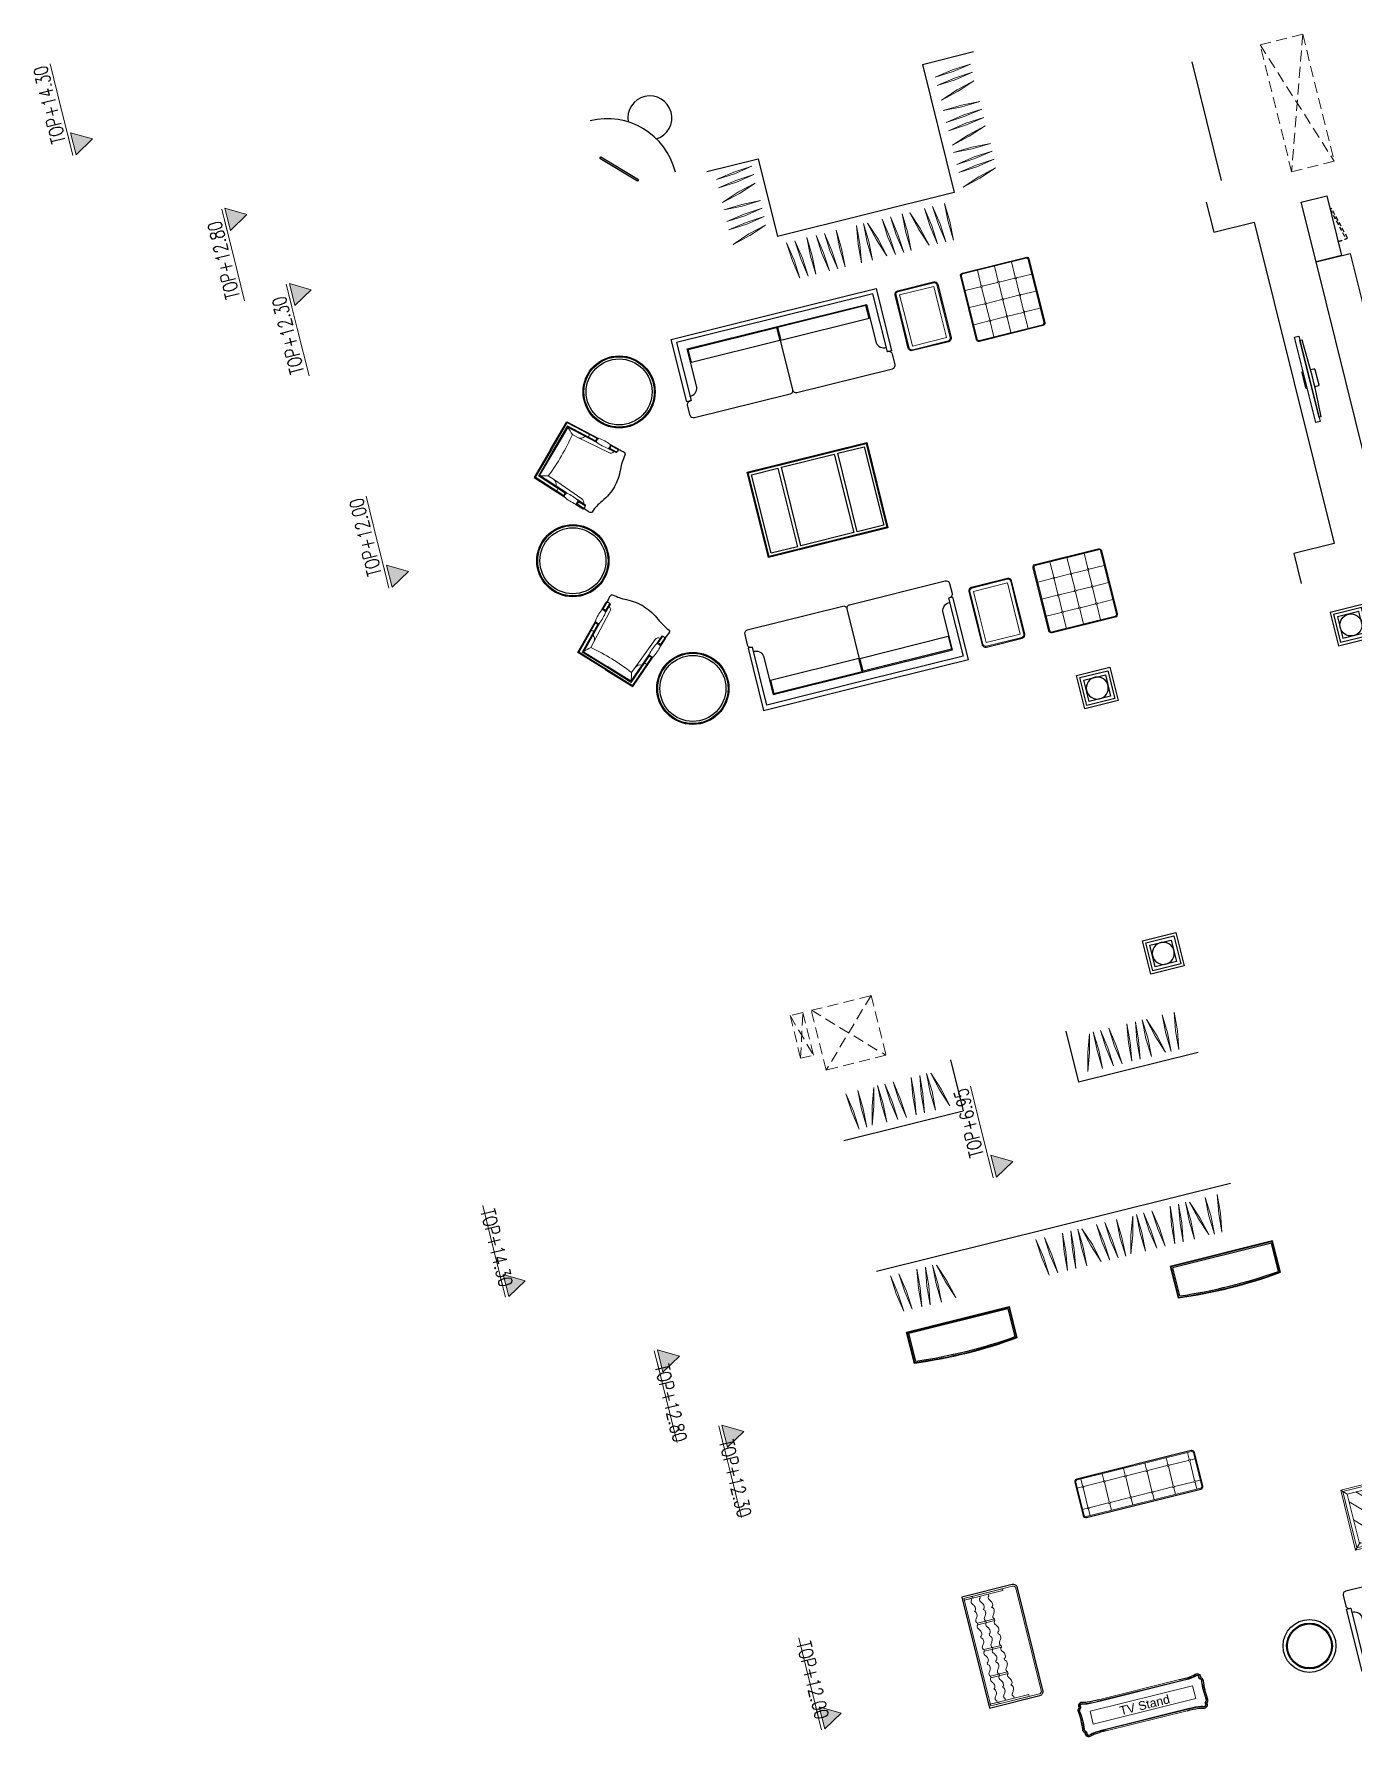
# Model space of a CAD drawing. Header units: inches. Extents: x -12478 to 399182, y -16583 to 525552.
# Drawn here: x 300632 to 315627, y 489174 to 508542 of the extents above; entities that cross this region are included whole.
import ezdxf
from ezdxf.enums import TextEntityAlignment as Align

# ---------------------------------------------------------------- set-up
doc = ezdxf.new("R2010")
doc.units = ezdxf.units.IN
doc.header["$LTSCALE"] = 1000
doc.header["$MEASUREMENT"] = 0
doc.linetypes.add('HIDDEN', pattern=[0.375, 0.25, -0.125])
doc.linetypes.add('HIDDEN2', pattern=[0.1875, 0.125, -0.0625])
doc.layers.add('A-FLOR-LEVL', color=4, linetype='Continuous', lineweight=18)
doc.layers.add('A-SHAFT', color=252, linetype='HIDDEN2', lineweight=18)
doc.layers.add('A-FURN', color=253, linetype='Continuous')
doc.styles.add('9999-DIM-SPC', font='simplex.shx', dxfattribs={"width": 0.75})
doc.styles.get("Standard").update_dxf_attribs({"font": 'arial.ttf'})
doc.dimstyles.new('0001-D-SPC', dxfattribs={"dimscale": 20, "dimtxt": 2, "dimasz": 2, "dimexe": 1, "dimexo": 2, "dimgap": 1, "dimtad": 1, "dimdec": 0, "dimrnd": 0.05, "dimzin": 1, "dimdsep": 46, "dimtxsty": '9999-DIM-SPC', "dimblk": 'OBLIQUE', "dimcen": 2, "dimdle": 1, "dimclrd": 256, "dimclre": 252, "dimclrt": 32, "dimazin": 2, "dimtfac": 1, "dimtdec": 0, "dimtmove": 0, "dimatfit": 3, "dimfxl": 3, "dimtolj": 1, "dimtzin": 0, "dimlwd": 0, "dimlwe": 0, "dimarcsym": 0})

# ---------------------------------------------------------------- blocks, each defined once
blk = doc.blocks.new('_Oblique')
at = {"color": 0, "linetype": 'ByBlock', "lineweight": -2}
blk.add_line((-0.5, -0.5), (0.5, 0.5), dxfattribs=at)
blk = doc.blocks.new('BED BENCH 1')
at = {"lineweight": 0}
for p, q in [((169136, -59135), (169136, -59055)), ((169136, -59135), (169136, -59055)), ((169386, -59135), (169386, -59055)), ((169636, -59135), (169636, -59055)), ((169636, -59135), (169636, -59055)), ((169886, -59135), (169886, -59055)), ((170136, -59135), (170136, -59055)), ((170386, -59135), (170386, -59055)), ((169126, -59145), (169071, -59145)), ((169136, -59385), (169136, -59155)), ((169136, -59385), (169136, -59155)), ((169376, -59145), (169146, -59145)), ((169386, -59385), (169386, -59155)), ((169626, -59145), (169396, -59145)), ((169636, -59385), (169636, -59155)), ((169646, -59145), (169876, -59145)), ((169886, -59385), (169886, -59155)), ((169896, -59145), (170126, -59145)), ((170136, -59385), (170136, -59155)), ((170146, -59145), (170376, -59145)), ((170386, -59385), (170386, -59155)), ((170396, -59145), (170451, -59145)), ((169126, -59395), (169071, -59395)), ((169136, -59405), (169136, -59485)), ((169136, -59405), (169136, -59485)), ((169376, -59395), (169146, -59395)), ((169386, -59485), (169386, -59405)), ((169386, -59405), (169386, -59485)), ((169626, -59395), (169396, -59395)), ((169636, -59485), (169636, -59405)), ((169636, -59405), (169636, -59485)), ((169646, -59395), (169876, -59395)), ((169886, -59405), (169886, -59485)), ((169896, -59395), (170126, -59395)), ((170136, -59405), (170136, -59485)), ((170146, -59395), (170376, -59395)), ((170386, -59405), (170386, -59485)), ((170396, -59395), (170451, -59395))]:
    blk.add_line(p, q, dxfattribs=at)
blk.add_lwpolyline([(169061, -59075, -0.414214), (169091, -59045), (170431, -59045, -0.414214), (170461, -59075), (170461, -59465, -0.414214), (170431, -59495), (169091, -59495, -0.414214), (169061, -59465), (169061, -59075)], format="xyb")
blk.add_lwpolyline([(169071, -59075, -0.414214), (169091, -59055), (170431, -59055, -0.414214), (170451, -59075), (170451, -59465, -0.414214), (170431, -59485), (169091, -59485, -0.414214), (169071, -59465)], format="xyb", close=True, dxfattribs=at)
for centre in [(169136, -59145), (169136, -59145), (169386, -59145), (169636, -59145), (169886, -59145), (170136, -59145), (170386, -59145), (169136, -59395), (169136, -59395), (169386, -59395), (169636, -59395), (169886, -59395), (170136, -59395), (170386, -59395)]:
    blk.add_circle(centre, 10, dxfattribs=at)
blk = doc.blocks.new('desk LXV 130')
at = {"lineweight": 0}
for p, q in [((130110, -92604), (130110, -92404)), ((130130, -92604), (130130, -92404)), ((130420, -92604), (130420, -92404)), ((130440, -92604), (130440, -92404)), ((130730, -92604), (130730, -92404)), ((130750, -92604), (130750, -92404))]:
    blk.add_line(p, q, dxfattribs=at)
blk.add_lwpolyline([(129780, -92304), (131080, -92304), (131080, -92894, -0.414214), (131030, -92944), (129830, -92944, -0.414214), (129780, -92894), (129780, -92304)], format="xyb")
blk.add_lwpolyline([(129800, -92324), (131060, -92324), (131060, -92894, -0.414214), (131030, -92924), (129830, -92924, -0.414214), (129800, -92894)], format="xyb", close=True, dxfattribs=at)
for points in [[(129800, -92324), (129800, -92774), (129820, -92774), (129820, -92324), (129800, -92324)], [(131060, -92324), (131060, -92774), (131040, -92774), (131040, -92324), (131060, -92324)], [(130130, -92404), (130110, -92404)], [(130130, -92504), (130110, -92504)], [(130420, -92404), (130440, -92404)], [(130420, -92504), (130440, -92504)], [(130730, -92404), (130750, -92404)], [(130730, -92404), (130750, -92404)], [(130730, -92504), (130750, -92504)], [(130730, -92504), (130750, -92504)], [(130130, -92604), (130110, -92604)], [(130420, -92604), (130440, -92604)], [(130730, -92604), (130750, -92604)], [(130730, -92604), (130750, -92604)]]:
    blk.add_lwpolyline(points, dxfattribs=at)
for points in [[(129820, -92424), (129800, -92424), (129800, -92324), (129820, -92324)], [(131040, -92424), (131060, -92424), (131060, -92324), (131040, -92324)]]:
    blk.add_lwpolyline(points, close=True, dxfattribs=at)
for points in [[(129820, -92404), (129840, -92404, -0.425229), (129883, -92398, 0.055723), (129917, -92420, 0.198049), (129961, -92420, 0.233179), (129975, -92404)], [(129820, -92504), (129840, -92504, -0.425229), (129883, -92498, 0.055723), (129917, -92520, 0.198049), (129961, -92520, 0.233179), (129975, -92504)], [(130110, -92404, 0.425229), (130067, -92398, -0.055723), (130033, -92420, -0.198049), (129988, -92420, -0.233179), (129975, -92404)], [(130110, -92504, 0.425229), (130067, -92498, -0.055723), (130033, -92520, -0.198049), (129988, -92520, -0.233179), (129975, -92504)], [(130110, -92404), (130130, -92404, -0.425229), (130173, -92398, 0.055723), (130207, -92420, 0.198049), (130251, -92420, 0.233179), (130265, -92404), (130275, -92404)], [(130110, -92504), (130130, -92504, -0.425229), (130173, -92498, 0.055723), (130207, -92520, 0.198049), (130251, -92520, 0.233179), (130265, -92504), (130275, -92504)], [(130420, -92404, 0.425229), (130377, -92398, -0.055723), (130343, -92420, -0.198049), (130298, -92420, -0.233179), (130285, -92404), (130275, -92404)], [(130420, -92504, 0.425229), (130377, -92498, -0.055723), (130343, -92520, -0.198049), (130298, -92520, -0.233179), (130285, -92504), (130275, -92504)], [(130440, -92404, -0.425229), (130483, -92398, 0.055723), (130517, -92420, 0.198049), (130561, -92420, 0.233179), (130575, -92404), (130585, -92404)], [(130440, -92504, -0.425229), (130483, -92498, 0.055723), (130517, -92520, 0.198049), (130561, -92520, 0.233179), (130575, -92504), (130585, -92504)], [(130750, -92404), (130730, -92404, 0.425229), (130687, -92398, -0.055723), (130653, -92420, -0.198049), (130608, -92420, -0.233179), (130595, -92404), (130585, -92404)], [(130750, -92504), (130730, -92504, 0.425229), (130687, -92498, -0.055723), (130653, -92520, -0.198049), (130608, -92520, -0.233179), (130595, -92504), (130585, -92504)], [(130750, -92404, -0.425229), (130793, -92398, 0.055723), (130827, -92420, 0.198049), (130871, -92420, 0.233179), (130885, -92404)], [(130750, -92504, -0.425229), (130793, -92498, 0.055723), (130827, -92520, 0.198049), (130871, -92520, 0.233179), (130885, -92504)], [(131040, -92404), (131020, -92404, 0.425229), (130977, -92398, -0.055723), (130943, -92420, -0.198049), (130898, -92420, -0.233179), (130885, -92404)], [(131040, -92504), (131020, -92504, 0.425229), (130977, -92498, -0.055723), (130943, -92520, -0.198049), (130898, -92520, -0.233179), (130885, -92504)], [(129820, -92604), (129840, -92604, -0.425229), (129883, -92598, 0.055723), (129917, -92620, 0.198049), (129961, -92620, 0.233179), (129975, -92604)], [(130110, -92604, 0.425229), (130067, -92598, -0.055723), (130033, -92620, -0.198049), (129988, -92620, -0.233179), (129975, -92604)], [(130110, -92604), (130130, -92604, -0.425229), (130173, -92598, 0.055723), (130207, -92620, 0.198049), (130251, -92620, 0.233179), (130265, -92604), (130275, -92604)], [(130420, -92604, 0.425229), (130377, -92598, -0.055723), (130343, -92620, -0.198049), (130298, -92620, -0.233179), (130285, -92604), (130275, -92604)], [(130440, -92604, -0.425229), (130483, -92598, 0.055723), (130517, -92620, 0.198049), (130561, -92620, 0.233179), (130575, -92604), (130585, -92604)], [(130750, -92604), (130730, -92604, 0.425229), (130687, -92598, -0.055723), (130653, -92620, -0.198049), (130608, -92620, -0.233179), (130595, -92604), (130585, -92604)], [(130750, -92604, -0.425229), (130793, -92598, 0.055723), (130827, -92620, 0.198049), (130871, -92620, 0.233179), (130885, -92604)], [(131040, -92604), (131020, -92604, 0.425229), (130977, -92598, -0.055723), (130943, -92620, -0.198049), (130898, -92620, -0.233179), (130885, -92604)]]:
    blk.add_lwpolyline(points, format="xyb", dxfattribs=at)
blk = doc.blocks.new('TV stand 150')
at = {"elevation": 0}
for points in [[(74473, -68720, 0.029935), (74468, -68586, 0.059698), (74456, -68533, -0.267883), (74464, -68493, -0.326289), (74505, -68483, 0.10094), (74506, -68482, -0.217815), (74537, -68462, -0.095151), (74553, -68463, 0.01482), (74655, -68471)], [(74837, -68720, -0.029935), (74841, -68586, -0.059698), (74853, -68533, 0.267883), (74846, -68493, 0.326289), (74805, -68483, -0.10094), (74803, -68482, 0.217815), (74772, -68462, 0.095151), (74757, -68463, -0.01482), (74655, -68471)], [(74473, -69669, -0.029935), (74468, -69803, -0.059698), (74456, -69856, 0.267883), (74464, -69896, 0.326289), (74505, -69906, -0.10094), (74506, -69907, 0.217815), (74537, -69927, 0.095151), (74553, -69926, -0.01482), (74655, -69918)], [(74837, -69669, 0.029935), (74841, -69803, 0.059698), (74853, -69856, -0.267883), (74846, -69896, -0.326289), (74805, -69906, 0.10094), (74803, -69907, -0.217815), (74772, -69927, -0.095151), (74757, -69926, 0.01482), (74655, -69918)]]:
    blk.add_lwpolyline(points, format="xyb", dxfattribs=at)
at = {"lineweight": 0, "elevation": 0}
for points in [[(74487, -68720, 0.029864), (74482, -68585, 0.05978), (74470, -68528, -0.267883), (74474, -68502, -0.378661), (74503, -68498, 0.239205), (74518, -68489, -0.217815), (74539, -68476, -0.107122), (74551, -68477, 0.01589), (74655, -68485)], [(74493, -68720, 0.029833), (74488, -68584, 0.059814), (74475, -68526, -0.267883), (74479, -68506, -0.409824), (74501, -68504, 0.263611), (74523, -68493, -0.217815), (74540, -68482, -0.113238), (74549, -68483, 0.016021), (74655, -68491)], [(74823, -68720, -0.029864), (74827, -68585, -0.05978), (74840, -68528, 0.267883), (74835, -68502, 0.378661), (74807, -68498, -0.239205), (74792, -68489, 0.217815), (74771, -68476, 0.107122), (74759, -68477, -0.01589), (74655, -68485)], [(74817, -68720, -0.029833), (74821, -68584, -0.059814), (74834, -68526, 0.267883), (74831, -68506, 0.409824), (74808, -68504, -0.263611), (74787, -68493, 0.217815), (74770, -68482, 0.113238), (74760, -68483, -0.016021), (74655, -68491)], [(74487, -69669, -0.029864), (74482, -69804, -0.05978), (74470, -69861, 0.267883), (74474, -69887, 0.378661), (74503, -69891, -0.239205), (74518, -69900, 0.217815), (74539, -69913, 0.107122), (74551, -69912, -0.01589), (74655, -69904)], [(74493, -69669, -0.029833), (74488, -69805, -0.059814), (74475, -69863, 0.267883), (74479, -69883, 0.409824), (74501, -69885, -0.263611), (74523, -69896, 0.217815), (74540, -69907, 0.113238), (74549, -69906, -0.016021), (74655, -69898)], [(74817, -69669, 0.029833), (74821, -69805, 0.059814), (74834, -69863, -0.267883), (74831, -69883, -0.409824), (74808, -69885, 0.263611), (74787, -69896, -0.217815), (74770, -69907, -0.113238), (74760, -69906, 0.016021), (74655, -69898)], [(74823, -69669, 0.029864), (74827, -69804, 0.05978), (74840, -69861, -0.267883), (74835, -69887, -0.378661), (74807, -69891, 0.239205), (74792, -69900, -0.217815), (74771, -69913, -0.107122), (74759, -69912, 0.01589), (74655, -69904)]]:
    blk.add_lwpolyline(points, format="xyb", dxfattribs=at)
for points in [[(74473, -68720), (74473, -69669)], [(74487, -68720), (74487, -69669)], [(74493, -68720), (74493, -69669)], [(74734, -68595), (74584, -68595), (74584, -69795), (74734, -69795), (74734, -68595)], [(74817, -68720), (74817, -69669)], [(74823, -68720), (74823, -69669)], [(74837, -68720), (74837, -69669)]]:
    blk.add_lwpolyline(points, dxfattribs=at)
at = {"lineweight": 0, "insert": (74704, -68850, 0), "char_height": 100, "attachment_point": 1, "rotation": 270}
blk.add_mtext_dynamic_manual_height_columns('\\pxqc;TV Stand', width=728.22, gutter_width=1, heights=[0], dxfattribs=at)
blk = doc.blocks.new('centre table 140x70')
at = {"lineweight": 0}
h = blk.add_hatch(dxfattribs=at)
h.set_pattern_fill('AR-RROOF', color=256, scale=500, angle=45)
h.paths.add_polyline_path([(47677, -55512), (46397, -55512), (46397, -56092), (47677, -56092)])
for p, q in [((46397, -55512), (46337, -55452)), ((47677, -55512), (47737, -55452)), ((46397, -56092), (46337, -56152)), ((47677, -56092), (47737, -56152))]:
    blk.add_line(p, q, dxfattribs=at)
blk.add_lwpolyline([(46337, -55452), (47737, -55452), (47737, -56152), (46337, -56152), (46337, -55452)], dxfattribs=at)
for points in [[(46357, -55472), (47717, -55472), (47717, -56132), (46357, -56132)], [(46397, -55512), (47677, -55512), (47677, -56092), (46397, -56092)]]:
    blk.add_lwpolyline(points, close=True, dxfattribs=at)
blk = doc.blocks.new('baker dauphine')
at = {"ltscale": 1000}
blk.add_lwpolyline([(129185, 544790), (128280, 544790), (128280, 544110), (128230, 544110), (128230, 544840), (129185, 544840), (130140, 544840), (130140, 544110), (130090, 544110), (130090, 544790)], close=True, dxfattribs=at)
for points in [[(129185, 544690), (129185, 543950, -0.414214), (129145, 543910), (128270, 543910, -0.414214), (128230, 543950), (128230, 544070, -0.414214), (128270, 544110), (128280, 544110)], [(128280, 544160, 0.361318), (128380, 544241), (128380, 544690), (129990, 544690), (129990, 544241, 0.361318), (130090, 544160)], [(129185, 544690), (129185, 543950, 0.414214), (129225, 543910), (130100, 543910, 0.414214), (130140, 543950), (130140, 544070, 0.414214), (130100, 544110), (130090, 544110)]]:
    blk.add_lwpolyline(points, format="xyb", dxfattribs=at)
for points in [[(128390, 544680), (129180, 544680), (129180, 544530), (128390, 544530), (128390, 544680)], [(129980, 544680), (129190, 544680), (129190, 544530), (129980, 544530), (129980, 544680)]]:
    blk.add_lwpolyline(points, dxfattribs=at)
blk = doc.blocks.new('PILLAR')
for points in [[(-195, -195), (195, -195), (195, 195), (-195, 195)], [(-163, -163), (163, -163), (163, 163), (-163, 163)], [(-125, -125), (125, -125), (125, 125), (-125, 125)]]:
    blk.add_lwpolyline(points, close=True)
blk.add_circle((0, 0), 125)
blk = doc.blocks.new('pouf 80x80')
at = {"lineweight": 0}
for p, q in [((44799, -66388, 0), (44799, -66208, 0)), ((44999, -66388, 0), (44999, -66208, 0)), ((45199, -66388, 0), (45199, -66208, 0)), ((44789, -66398, 0), (44609, -66398, 0)), ((44799, -66588, 0), (44799, -66408, 0)), ((44989, -66398, 0), (44809, -66398, 0)), ((44999, -66588, 0), (44999, -66408, 0)), ((45189, -66398, 0), (45009, -66398, 0)), ((45199, -66588, 0), (45199, -66408, 0)), ((45389, -66398, 0), (45209, -66398, 0)), ((44789, -66598, 0), (44609, -66598, 0)), ((44799, -66788, 0), (44799, -66608, 0)), ((44989, -66598, 0), (44809, -66598, 0)), ((44999, -66788, 0), (44999, -66608, 0)), ((45189, -66598, 0), (45009, -66598, 0)), ((45199, -66788, 0), (45199, -66608, 0)), ((45389, -66598, 0), (45209, -66598, 0)), ((44789, -66798, 0), (44609, -66798, 0)), ((44799, -66988, 0), (44799, -66808, 0)), ((44989, -66798, 0), (44809, -66798, 0)), ((44999, -66788, 0), (44999, -66783, 0)), ((44999, -66988, 0), (44999, -66808, 0)), ((44999, -66988, 0), (44999, -66808, 0)), ((45189, -66798, 0), (45009, -66798, 0)), ((45199, -66988, 0), (45199, -66808, 0)), ((45389, -66798, 0), (45209, -66798, 0))]:
    blk.add_line(p, q, dxfattribs=at)
at = {"elevation": 0}
blk.add_lwpolyline([(44629, -66998, -0.414214), (44599, -66968), (44599, -66228, -0.414214), (44629, -66198), (45369, -66198, -0.414214), (45399, -66228), (45399, -66968, -0.414214), (45369, -66998), (44629, -66998)], format="xyb", dxfattribs=at)
at = {"lineweight": 0, "elevation": 0}
blk.add_lwpolyline([(44629, -66988, -0.414214), (44609, -66968), (44609, -66228, -0.414214), (44629, -66208), (45369, -66208, -0.414214), (45389, -66228), (45389, -66968, -0.414214), (45369, -66988)], format="xyb", close=True, dxfattribs=at)
at = {"lineweight": 0}
for centre in [(44799, -66398, 0), (44999, -66398, 0), (45199, -66398, 0), (44799, -66598, 0), (44999, -66598, 0), (45199, -66598, 0), (44799, -66798, 0), (44999, -66798, 0), (45199, -66798, 0)]:
    blk.add_circle(centre, 10, dxfattribs=at)
blk = doc.blocks.new('side table 70x50')
at = {"ltscale": 5}
blk.add_lwpolyline([(52364, -65562), (52054, -65562, -0.414214), (52014, -65522), (52014, -65102, -0.414214), (52054, -65062), (52364, -65062), (52674, -65062, -0.414214), (52714, -65102), (52714, -65522, -0.414214), (52674, -65562)], format="xyb", close=True, dxfattribs=at)
at = {"lineweight": 0, "ltscale": 5}
blk.add_lwpolyline([(52364, -65552), (52674, -65552, 0.414214), (52704, -65522), (52704, -65102, 0.414214), (52674, -65072), (52364, -65072), (52054, -65072, 0.414214), (52024, -65102), (52024, -65522, 0.414214), (52054, -65552)], format="xyb", close=True, dxfattribs=at)
blk.add_lwpolyline([(52364, -65512), (52664, -65512), (52664, -65112), (52364, -65112), (52064, -65112), (52064, -65512)], close=True, dxfattribs=at)
blk = doc.blocks.new('wing chair')
at = {"lineweight": 0}
for p, q in [((153235, -73394), (153235, -73395)), ((153924, -73394), (153924, -73395))]:
    blk.add_line(p, q, dxfattribs=at)
for points in [[(153580, -73317, 0.086298), (153370, -73356, -0.073119), (153204, -73393, 0.361469), (153187, -73408, 0.067843), (153194, -73497, 11.294792)], [(153579, -73317, -0.086298), (153789, -73356, 0.073119), (153955, -73393, -0.361469), (153972, -73408, -0.067843), (153965, -73497, -11.294792)], [(153188, -73600), (153184, -73499, -0.63055), (153194, -73497, -0.437888), (153224, -73496, -0.579205), (153234, -73497), (153238, -73599)], [(153971, -73600), (153975, -73499, 0.63055), (153965, -73497, 0.437888), (153935, -73496, 0.579205), (153925, -73497), (153921, -73599)]]:
    blk.add_lwpolyline(points, format="xyb")
for points in [[(153238, -73599, 0.269936), (153188, -73600, 0.091338), (153195, -73751, 0.266004), (153245, -73749, 0.073971), (153238, -73599, 1.755862)], [(153228, -73584, 0.127717), (153198, -73585, 0.127717)], [(153304, -73959), (153276, -73568, 0.372761), (153235, -73525)], [(153855, -73959), (153883, -73568, -0.372761), (153924, -73525)], [(153921, -73599, -0.269936), (153971, -73600, -0.091338), (153964, -73751, -0.266004), (153914, -73749, -0.073971), (153921, -73599, -1.755862)], [(153931, -73584, -0.127717), (153961, -73585, -0.127717)], [(153205, -73765, 0.126328), (153235, -73764, 0.126328)], [(153954, -73765, -0.126328), (153924, -73764, -0.126328)], [(153200, -73867), (153200, -73867, -0.630403), (153210, -73865, -0.437888), (153240, -73864, -0.579205), (153250, -73864), (153250, -73864)], [(153261, -74117, -0.017897), (153307, -74029), (153304, -73959, 0.328812), (153251, -73896, 2.260277)], [(153898, -74117, 0.017897), (153852, -74029), (153855, -73959, -0.328812), (153908, -73896, -2.260277)], [(153959, -73867), (153959, -73867, 0.630403), (153949, -73865, 0.437888), (153919, -73864, 0.579205), (153909, -73864), (153909, -73864)], [(153261, -74117, -0.018119), (153307, -74029, -0.02578), (153580, -74015, 0.267817)], [(153898, -74117, 0.018119), (153852, -74029, 0.02578), (153580, -74015, -0.267817)]]:
    blk.add_lwpolyline(points, format="xyb", dxfattribs=at)
for points in [[(153198, -73585), (153194, -73497)], [(153224, -73496), (153228, -73584)], [(153935, -73496), (153931, -73584)], [(153961, -73585), (153965, -73497)], [(153580, -74147), (153222, -74147), (153205, -73765)], [(153235, -73764), (153251, -74127), (153580, -74127)], [(153924, -73764), (153908, -74127), (153579, -74127)], [(153579, -74147), (153937, -74147), (153954, -73765)]]:
    blk.add_lwpolyline(points, dxfattribs=at)
for points in [[(153580, -74157), (153212, -74157), (153195, -73751)], [(153245, -73749), (153261, -74117), (153580, -74117)], [(153914, -73749), (153898, -74117), (153579, -74117)], [(153579, -74157), (153947, -74157), (153964, -73751)]]:
    blk.add_lwpolyline(points)
blk = doc.blocks.new('sofa240')
at = {"layer": 'A-FURN', "ltscale": 1000, "elevation": 0}
for points in [[(13210, -181505), (12470, -181505, -0.414214), (12430, -181465), (12429, -180345, -0.414214), (12469, -180305), (12589, -180305, -0.414214), (12629, -180345), (12629, -180355)], [(12680, -182655, -0.361318), (12761, -182555), (13210, -182555), (13209, -180455), (12761, -180455, -0.361318), (12679, -180355)], [(13210, -181505), (12470, -181505, 0.414214), (12430, -181545), (12430, -182665, 0.414214), (12470, -182705), (12590, -182705, 0.414214), (12630, -182665), (12630, -182655)]]:
    blk.add_lwpolyline(points, format="xyb", dxfattribs=at)
blk.add_lwpolyline([(13310, -181505), (13310, -182655), (12630, -182655), (12630, -182705), (13360, -182705), (13360, -181505), (13359, -180305), (12629, -180305), (12629, -180355), (13309, -180355)], close=True, dxfattribs=at)
for points in [[(13199, -180465), (13200, -181500), (13050, -181500), (13049, -180465), (13199, -180465)], [(13200, -182545), (13200, -181510), (13050, -181510), (13050, -182545), (13200, -182545)]]:
    blk.add_lwpolyline(points, dxfattribs=at)
blk = doc.blocks.new('TV')
for p, q in [((-450, -85), (-450, -60)), ((450, -85), (-450, -85)), ((450, -60), (450, -85))]:
    blk.add_line(p, q)
for points in [[(-100, -49), (-100, -10, -0.414214), (-90, 0), (90, 0, -0.414214), (100, -10), (100, -49)], [(100, -135), (100, -140, -0.414214), (90, -150), (-90, -150, -0.414214), (-100, -140), (-100, -135)]]:
    blk.add_lwpolyline(points, format="xyb")
blk.add_lwpolyline([(500, -135), (-500, -135), (-500, -85), (500, -85)], close=True)
blk.add_arc((0, -8474), 8426, 86.9386, 93.0614)
blk = doc.blocks.new('*U68')
for p, q in [((-1.62, 3.27), (1.62, 3.27)), ((0, 0), (-1.62, 2.8)), ((-1.62, 2.8), (1.62, 2.8)), ((0, 0), (1.62, 2.8))]:
    blk.add_line(p, q)
at = {"color": 252}
blk.add_solid([(1.62, 2.8), (-1.62, 2.8), (0, 0)], dxfattribs=at)
at = {"style": '9999-DIM-SPC', "width": 0.75}
blk.add_attdef('FFL', text='', height=2, dxfattribs=at).set_placement((-8.38, 3.77), align=Align.RIGHT)
blk.add_attdef('SSL', text='', height=2, dxfattribs=at).set_placement((-8.09, 2.77), align=Align.TOP_RIGHT)
blk.add_leader([(0, 3.27), (-5.04, 3.27), (-11.81, 3.27)], dimstyle='0001-D-SPC', override={"dimldrblk": 'None'})
blk = doc.blocks.new('*U69')
for p, q in [((1.62, 3.27), (-1.62, 3.27)), ((0, 0), (-1.62, 2.8)), ((1.62, 2.8), (-1.62, 2.8)), ((0, 0), (1.62, 2.8))]:
    blk.add_line(p, q)
at = {"color": 252}
blk.add_solid([(-1.62, 2.8), (1.62, 2.8), (0, 0)], dxfattribs=at)
at = {"style": '9999-DIM-SPC', "width": 0.75}
blk.add_attdef('FFL', text='', height=2, dxfattribs=at).set_placement((11.81, 3.77), align=Align.RIGHT)
blk.add_attdef('SSL', text='', height=2, dxfattribs=at).set_placement((11.81, 2.77), align=Align.TOP_RIGHT)
blk.add_leader([(0, 3.27), (5.04, 3.27), (11.81, 3.27)], dimstyle='0001-D-SPC', override={"dimldrblk": 'None'})

msp = doc.modelspace()

# ---------------------------------------------------------------- linework, layer by layer
at = {"layer": 'A-FURN', "color": 1}
for p, q in [((310732.5, 508197.6), (311314.8, 508342.4)), ((313794.3, 508227.7), (314129.9, 506878.8)), ((310732.5, 508197.6), (311094.7, 506741.9)), ((308283, 506977.6), (308865.3, 507122.5)), ((308865.3, 507122.5), (309084.4, 506241.8)), ((311094.7, 506741.9), (309084.4, 506241.8)), ((312362.1, 497209.3), (312507, 496627)), ((311052.1, 496883.3), (311197, 496301.1)), ((313865.6, 496965), (312507, 496627)), ((309838.4, 495963.1), (311197, 496301.1)), ((314235.8, 495477.1), (310208.6, 494475.1))]:
    msp.add_line(p, q, dxfattribs=at)
at = {"layer": 'A-FURN', "lineweight": 0, "elevation": 0}
for points in [[(311278.9, 508201.1), (311081.3, 508116.1), (310876.6, 508049.9), (311074.1, 508134.8)], [(311302.3, 508106.7), (311104.8, 508021.8), (310900, 507955.6), (311097.6, 508040.5)], [(311317.8, 508010.4), (311128, 507909.3), (310948.3, 507791), (311138.1, 507892)], [(311386, 507775.6), (311179.9, 507714.1), (310968.9, 507671.9), (311174.9, 507733.4)], [(311406.3, 507689), (311208.7, 507604.1), (311004, 507537.8), (311201.5, 507622.7)], [(311429.8, 507594.7), (311232.2, 507509.7), (311027.4, 507443.5), (311225, 507528.4)], [(311445.2, 507498.3), (311255.4, 507397.2), (311075.7, 507278.9), (311265.5, 507380)], [(311504.6, 507298.7), (311298.6, 507237.2), (311087.5, 507195), (311293.6, 507256.5)], [(308791.8, 507038.5), (308594.3, 506953.6), (308389.5, 506887.3), (308587.1, 506972.3)], [(311524.9, 507212.1), (311327.4, 507127.2), (311122.6, 507060.9), (311320.2, 507145.8)], [(311548.4, 507117.8), (311350.8, 507032.8), (311146.1, 506966.6), (311343.6, 507051.5)], [(308815.3, 506944.2), (308617.7, 506859.3), (308413, 506793), (308610.5, 506877.9)], [(308830.8, 506847.8), (308641, 506746.8), (308461.2, 506628.4), (308651, 506729.5)], [(311563.9, 507021.4), (311374.1, 506920.3), (311194.3, 506802), (311384.1, 506903.1)], [(308890.2, 506648.2), (308684.1, 506586.7), (308473.1, 506544.5), (308679.1, 506606.1)], [(308910.5, 506561.6), (308712.9, 506476.7), (308508.2, 506410.4), (308705.7, 506495.4)], [(308933.9, 506467.3), (308736.4, 506382.4), (308531.6, 506316.1), (308729.2, 506401)], [(310519.4, 506060.4), (310434.4, 506258), (310368.2, 506462.8), (310453.1, 506265.2)], [(310606, 506080.8), (310544.4, 506286.8), (310502.3, 506497.9), (310563.8, 506291.8)], [(310809.1, 506141.1), (310708, 506330.9), (310589.7, 506510.6), (310690.8, 506320.8)], [(310905.5, 506156.5), (310820.5, 506354.1), (310754.3, 506558.8), (310839.2, 506361.3)], [(310999.8, 506180), (310914.9, 506377.5), (310848.6, 506582.3), (310933.5, 506384.7)], [(311086.4, 506200.3), (311024.9, 506406.3), (310982.7, 506617.4), (311044.2, 506411.3)], [(308949.4, 506370.9), (308759.6, 506269.9), (308579.9, 506151.5), (308769.7, 506252.6)], [(309768.8, 505873.7), (309683.9, 506071.3), (309617.6, 506276), (309702.5, 506078.5)], [(309855.4, 505894), (309793.9, 506100.1), (309751.7, 506311.1), (309813.2, 506105.1)], [(310039.2, 505941), (310021.6, 506155.3), (309984.2, 506367.2), (310001.8, 506152.9)], [(310165.8, 505971.2), (310124.3, 506182.2), (310063.3, 506388.6), (310104.8, 506177.6)], [(310328.7, 506021.5), (310227.6, 506211.3), (310109.2, 506391.1), (310210.3, 506201.3)], [(310425, 506037), (310340.1, 506234.5), (310273.9, 506439.3), (310358.8, 506241.7)], [(309339.3, 505766.8), (309254.3, 505964.4), (309188.1, 506169.2), (309273, 505971.6)], [(309433.6, 505790.3), (309348.7, 505987.9), (309282.4, 506192.6), (309367.3, 505995.1)], [(309520.2, 505810.6), (309458.7, 506016.7), (309416.5, 506227.7), (309478, 506021.7)], [(309674.5, 505850.2), (309589.5, 506047.8), (309523.3, 506252.6), (309608.2, 506055)], [(313562.1, 496976.2), (313519.9, 497187.1), (313458.3, 497393.3), (313500.5, 497182.4)], [(313648.2, 496998.9), (313630.6, 497213.2), (313593.2, 497425.1), (313610.7, 497210.8)], [(312613, 496749.8), (312613.3, 496964.9), (312633.7, 497179.1), (312633.3, 496964.1)], [(312780.5, 496781.8), (312718.3, 496987.6), (312675.4, 497198.5), (312737.6, 496992.7)], [(312906.5, 496814.3), (312821.6, 497011.9), (312755.3, 497216.7), (312840.2, 497019.1)], [(313002.6, 496838.3), (312917.7, 497035.8), (312851.4, 497240.6), (312936.3, 497043)], [(313112.3, 496865.5), (313094.7, 497079.9), (313057.3, 497291.8), (313074.9, 497077.5)], [(313208.4, 496889.5), (313190.8, 497103.8), (313153.4, 497315.7), (313171, 497101.4)], [(313335, 496919.7), (313293.5, 497130.7), (313232.5, 497337.1), (313274, 497126.1)], [(313497.9, 496970), (313396.8, 497159.8), (313278.5, 497339.5), (313379.5, 497149.7)], [(310328.4, 496171.7), (310266.1, 496377.5), (310223.3, 496588.4), (310285.5, 496382.6)], [(310454.4, 496204.3), (310369.5, 496401.8), (310303.2, 496606.6), (310388.1, 496409)], [(310550.5, 496228.2), (310465.6, 496425.7), (310399.3, 496630.5), (310484.2, 496432.9)], [(310660.2, 496255.5), (310642.6, 496469.8), (310605.2, 496681.7), (310622.7, 496467.4)], [(310756.3, 496279.4), (310738.7, 496493.7), (310701.3, 496705.6), (310718.9, 496491.3)], [(310882.9, 496309.6), (310841.4, 496520.6), (310780.4, 496727), (310821.9, 496516)], [(311045.8, 496359.9), (310944.7, 496549.7), (310826.3, 496729.5), (310927.4, 496539.7)], [(310014.6, 496094.8), (309929.7, 496292.4), (309863.4, 496497.2), (309948.3, 496299.6)], [(310101.2, 496115.2), (310039.7, 496321.2), (309997.5, 496532.3), (310059, 496326.2)], [(310160.9, 496139.8), (310161.2, 496354.8), (310181.6, 496569), (310181.2, 496354)], [(313698.3, 494814.6), (313680.8, 495028.9), (313643.3, 495240.9), (313660.9, 495026.6)], [(313824.9, 494844.9), (313783.4, 495055.9), (313722.4, 495262.3), (313763.9, 495051.3)], [(313987.8, 494895.2), (313886.7, 495085), (313768.4, 495264.7), (313869.5, 495074.9)], [(314052.1, 494901.4), (314009.9, 495112.3), (313948.2, 495318.5), (313990.4, 495107.6)], [(314138.1, 494924), (314120.5, 495138.4), (314083.1, 495350.3), (314100.7, 495136)], [(312956.6, 494630.1), (312871.7, 494827.7), (312805.5, 495032.4), (312890.4, 494834.9)], [(313043.2, 494650.4), (312981.7, 494856.5), (312939.6, 495067.5), (313001.1, 494861.5)], [(313102.9, 494675), (313103.3, 494890), (313123.6, 495104.3), (313123.2, 494889.3)], [(313270.4, 494706.9), (313208.2, 494912.8), (313165.3, 495123.7), (313227.5, 494917.8)], [(313396.4, 494739.5), (313311.5, 494937.1), (313245.2, 495141.8), (313330.2, 494944.3)], [(313492.5, 494763.4), (313407.6, 494961), (313341.4, 495165.7), (313426.3, 494968.2)], [(313602.2, 494790.7), (313584.6, 495005), (313547.2, 495217), (313564.8, 495002.6)], [(312174.5, 494435.5), (312089.6, 494633.1), (312023.4, 494837.8), (312108.3, 494640.3)], [(312270.7, 494459.4), (312185.7, 494657), (312119.5, 494861.7), (312204.4, 494664.2)], [(312380.3, 494486.7), (312362.8, 494701), (312325.4, 494913), (312342.9, 494698.6)], [(312476.5, 494510.6), (312458.9, 494724.9), (312421.5, 494936.9), (312439, 494722.6)], [(312603, 494540.9), (312561.5, 494751.9), (312500.6, 494958.3), (312542.1, 494747.3)], [(312766, 494591.2), (312664.9, 494781), (312546.5, 494960.7), (312647.6, 494770.9)], [(312862.3, 494606.6), (312777.4, 494804.2), (312711.1, 495009), (312796.1, 494811.4)], [(310616, 494047.7), (310531.1, 494245.3), (310464.8, 494450.1), (310549.7, 494252.5)], [(310725.6, 494075), (310708.1, 494289.4), (310670.7, 494501.3), (310688.2, 494287)], [(310821.8, 494098.9), (310804.2, 494313.3), (310766.8, 494525.2), (310784.3, 494310.9)], [(310948.3, 494129.2), (310906.8, 494340.2), (310845.9, 494546.6), (310887.4, 494335.6)], [(311111.3, 494179.5), (311010.2, 494369.3), (310891.8, 494549), (310992.9, 494359.2)], [(310519.9, 494023.8), (310434.9, 494221.4), (310368.7, 494426.2), (310453.6, 494228.6)]]:
    msp.add_lwpolyline(points, close=True, dxfattribs=at)
at = {"layer": 'A-FURN'}
msp.add_lwpolyline([(307065.2, 507128.7), (307075.5, 507145.8), (307503.9, 506888.1), (307493.6, 506871)], close=True, dxfattribs=at)
at = {"layer": 'A-FURN', "elevation": 0}
for points in [[(315208.1, 505950.8), (315039.1, 506630.1), (315329.1, 506702.2), (315498.1, 506022.9), (315208.1, 505950.8)], [(315770.2, 503691.4), (315208.1, 505950.8), (315596.2, 506047.4), (316158.4, 503788), (315770.2, 503691.4)], [(308981.7, 502591.6), (308740.3, 503562), (310098.9, 503900), (310340.3, 502929.6), (308981.7, 502591.6)]]:
    msp.add_lwpolyline(points, dxfattribs=at)
at = {"layer": 'A-FURN'}
msp.add_lwpolyline([(313959.8, 506630.4), (314044.3, 506290.7), (314505.2, 506405.4), (315414.3, 502751.8), (314953.3, 502637.1), (315037.8, 502297.5)], dxfattribs=at)
at = {"layer": 'A-FURN', "linetype": 'HIDDEN', "ltscale": 0.2, "elevation": 0}
msp.add_lwpolyline([(315384.7, 506559.1), (315367.1, 506549.7), (315546.8, 506214.9), (315564.4, 506224.3), (315384.7, 506559.1)], dxfattribs=at)
at = {"layer": 'A-FURN', "elevation": 0}
for points in [[(308989, 502603.7), (308752.4, 503554.7), (310091.6, 503887.9), (310328.2, 502936.9)], [(309350.5, 502724.6), (309128.4, 503617.4), (309730, 503767.1), (309952.2, 502874.3)], [(309991, 502883.9), (309768.9, 503776.7), (310069.7, 503851.6), (310291.8, 502958.8)], [(309010.9, 502640.1), (308788.7, 503532.9), (309089.6, 503607.7), (309311.7, 502714.9)]]:
    msp.add_lwpolyline(points, close=True, dxfattribs=at)
at = {"layer": 'A-FURN'}
for points in [[(314714.3, 494823.3), (313549.8, 494533.5), (313638.5, 494177.1, 0.0544909), (314803, 494466.8), (314714.3, 494823.3)], [(310553.2, 493788), (311717.7, 494077.7), (311806.4, 493721.3, -0.0544909), (310641.9, 493431.5), (310553.2, 493788)]]:
    msp.add_lwpolyline(points, format="xyb", dxfattribs=at)
for points in [[(314710.6, 494817.2), (313555.8, 494529.9), (313642.3, 494182.2, 0.0533072), (314797.1, 494469.5)], [(314699.7, 494799), (313574, 494518.9), (313654, 494197.6, 0.0497582), (314779.7, 494477.7)], [(310559.2, 493784.3), (311714, 494071.6), (311800.5, 493724, -0.0533072), (310645.7, 493436.6)], [(310577.4, 493773.4), (311703.1, 494053.5), (311783.1, 493732.1, -0.0497582), (310657.4, 493452.1)]]:
    msp.add_lwpolyline(points, format="xyb", close=True, dxfattribs=at)
for centre, radius in [((307284, 504474, 0), 410), ((307284, 504474, 0), 400), ((307284, 504474, 0), 375), ((306758, 502554.8, 0), 410), ((306758, 502554.8, 0), 400), ((306758, 502554.8, 0), 375), ((308122.5, 501103.6, 0), 410), ((308122.5, 501103.6, 0), 400), ((308122.5, 501103.6, 0), 375), ((315133.3, 490219.4, 0), 300), ((315133.3, 490219.4, 0), 260), ((315133.3, 490219.4, 0), 250)]:
    msp.add_circle(centre, radius, dxfattribs=at)
for centre, radius, start, end in [((307633.5, 507588.5), 250, 287.4357, 190.50714), ((307147.1, 506780), 800, 13.97142, 103.97142)]:
    msp.add_arc(centre, radius, start, end, dxfattribs=at)
at = {"layer": 'A-FURN', "linetype": 'HIDDEN', "ltscale": 0.2}
msp.add_arc((315384.7, 506559.1, 0), 380.5, 281.05157, 295.22058, dxfattribs=at)
at = {"layer": 'A-SHAFT'}
for p, q in [((314570.6, 508420.8, 0), (315415.5, 507095.6, 0)), ((315055.8, 508541.5, 0), (314930.3, 506974.9, 0)), ((310149.1, 497613.6), (309638.8, 496765.3)), ((309227.2, 497384.2), (309493.5, 496935.2)), ((309347.9, 496899), (309372.7, 497420.4)), ((309469.8, 497444.6), (310318.1, 496934.3))]:
    msp.add_line(p, q, dxfattribs=at)
at = {"layer": 'A-SHAFT', "elevation": 0}
msp.add_lwpolyline([(315415.5, 507095.6), (314930.3, 506974.9), (314570.6, 508420.8), (315055.8, 508541.5)], close=True, dxfattribs=at)
at = {"layer": 'A-SHAFT'}
for points in [[(309469.8, 497444.6), (310149.1, 497613.6), (310318.1, 496934.3), (309638.8, 496765.3)], [(309347.9, 496899), (309493.5, 496935.2), (309372.7, 497420.4), (309227.2, 497384.2)]]:
    msp.add_lwpolyline(points, close=True, dxfattribs=at)

# ---------------------------------------------------------------- block references
at = {"layer": 'A-FLOR-LEVL'}
ref = msp.add_blockref('*U68', (301296.9, 507348.9, 0), dxfattribs=dict(at, xscale=-80.00000000000007, yscale=80.00000000000001, zscale=79.99999999999999, rotation=103.971423282981))
ref.add_attrib('FFL', 'TOP+14.30', dxfattribs={"layer": '0', "height": 160, "rotation": 103.97142, "style": '9999-DIM-SPC', "width": 0.75}).set_placement((300776.4, 508192.9, 0), align=Align.RIGHT)
ref = msp.add_blockref('*U69', (303051.1, 506490.3, 0), dxfattribs=dict(at, xscale=-80.00000000000007, yscale=80.00000000000001, zscale=79.99999999999999, rotation=103.971423282981))
ref.add_attrib('FFL', 'TOP+12.80', dxfattribs={"layer": '0', "height": 160, "rotation": 103.97142, "style": '9999-DIM-SPC', "width": 0.75}).set_placement((302756.4, 506426.8, 0), align=Align.RIGHT)
ref = msp.add_blockref('*U69', (303784.2, 505635.6, 0), dxfattribs=dict(at, xscale=-80.00000000000006, yscale=80.00000000000001, zscale=79.99999999999999, rotation=103.971423282981))
ref.add_attrib('FFL', 'TOP+12.30', dxfattribs={"layer": '0', "height": 160, "rotation": 103.97142, "style": '9999-DIM-SPC', "width": 0.75}).set_placement((303489.4, 505572.2, 0), align=Align.RIGHT)
ref = msp.add_blockref('*U68', (304889.8, 502434.1, 0), dxfattribs=dict(at, xscale=-80.00000000000004, yscale=80.00000000000001, zscale=79.99999999999999, rotation=103.971423282981))
ref.add_attrib('FFL', 'TOP+12.00', dxfattribs={"layer": '0', "height": 160, "rotation": 103.97142, "style": '9999-DIM-SPC', "width": 0.75}).set_placement((304369.3, 503278.2, 0), align=Align.RIGHT)
ref = msp.add_blockref('*U68', (311760.7, 495728.1, 0), dxfattribs=dict(at, xscale=-80.00000000000006, yscale=80.00000000000001, zscale=79.99999999999999, rotation=103.971423282981))
ref.add_attrib('FFL', 'TOP+6.95', dxfattribs={"layer": '0', "height": 160, "rotation": 103.97142, "style": '9999-DIM-SPC', "width": 0.75}).set_placement((311240.2, 496572.2, 0), align=Align.RIGHT)
ref = msp.add_blockref('*U68', (306214.6, 494371.4, 0), dxfattribs=dict(at, xscale=-80.00000000000007, yscale=80.00000000000001, zscale=79.99999999999999, rotation=103.971423282981))
ref.add_attrib('FFL', 'TOP+14.30', dxfattribs={"layer": '0', "height": 160, "rotation": 283.97142, "style": '9999-DIM-SPC', "width": 0.75}).set_placement((305924.5, 494289.4, 0), align=Align.RIGHT)
ref = msp.add_blockref('*U69', (307968.8, 493512.8, 0), dxfattribs=dict(at, xscale=-80.00000000000007, yscale=80.00000000000001, zscale=79.99999999999999, rotation=103.971423282981))
ref.add_attrib('FFL', 'TOP+12.80', dxfattribs={"layer": '0', "height": 160, "rotation": 283.97142, "style": '9999-DIM-SPC', "width": 0.75}).set_placement((307904.5, 492523.3, 0), align=Align.RIGHT)
ref = msp.add_blockref('*U69', (308701.9, 492658.2, 0), dxfattribs=dict(at, xscale=-80.00000000000006, yscale=80.00000000000001, zscale=79.99999999999999, rotation=103.971423282981))
ref.add_attrib('FFL', 'TOP+12.30', dxfattribs={"layer": '0', "height": 160, "rotation": 283.97142, "style": '9999-DIM-SPC', "width": 0.75}).set_placement((308637.5, 491668.6, 0), align=Align.RIGHT)
ref = msp.add_blockref('*U68', (309807.5, 489456.7, 0), dxfattribs=dict(at, xscale=-80.00000000000004, yscale=80.00000000000001, zscale=79.99999999999999, rotation=103.971423282981))
ref.add_attrib('FFL', 'TOP+12.00', dxfattribs={"layer": '0', "height": 160, "rotation": 283.97142, "style": '9999-DIM-SPC', "width": 0.75}).set_placement((309517.4, 489374.6, 0), align=Align.RIGHT)
at = {"layer": 'A-FURN', "extrusion": (0, 0, -1), "xscale": -1, "zscale": -1}
for name, p, rotation in [('pouf 80x80', (-251898.2, 559289.4, 0), 346.0285767170143), ('side table 70x50', (-260002.7, 438750.2, 0), 256.0285767355037), ('pouf 80x80', (-252722.5, 555976.4, 0), 346.0285767170143), ('wing chair', (-215643.4, 645251, 0), 31.78598279650002)]:
    msp.add_blockref(name, p, dxfattribs=dict(at, rotation=rotation))
at = {"layer": 'A-FURN', "xscale": -1}
for name, p, rotation in [('sofa240', (488402.3, 536218.6, 0), 283.9714232644662), ('wing chair', (293132.5, 333797.5, 0), 239.7288293254921), ('side table 70x50', (235556, 537009.4, 0), 103.9714232644964), ('centre table 140x70', (284079, 426310.9, 0), 193.9714232829857)]:
    msp.add_blockref(name, p, dxfattribs=dict(at, rotation=rotation))
at = {"layer": 'A-FURN'}
for name, p, rotation in [('TV', (315216.1, 504642.4), 283.9714232830054), ('sofa240', (483000.6, 557930.3, 0), 283.9714233014794)]:
    msp.add_blockref(name, p, dxfattribs=dict(at, rotation=rotation))
at = {"layer": 'A-FURN', "ltscale": 0.5, "rotation": 13.97142328298569}
msp.add_blockref('PILLAR', (315604.2, 501825.3, 0), dxfattribs=at)
at = {"layer": 'A-FURN', "ltscale": 0.5, "xscale": -1, "rotation": 13.97142328298562}
for p in [(312720.9, 501107.9, 0), (313471.2, 498092.3, 0)]:
    msp.add_blockref('PILLAR', p, dxfattribs=at)
at = {"layer": 'A-FURN', "extrusion": (7.06212e-27, 8.65336e-28, -1), "zscale": -1, "rotation": 346.0285767170143}
msp.add_blockref('BED BENCH 1', (-463621.6, 590562.9), dxfattribs=at)
at = {"layer": 'A-FURN', "extrusion": (-6.64427e-27, -2.54479e-27, -1), "xscale": -1, "zscale": -1}
for name, p, rotation in [('baker dauphine', (-310798.8, 1050074.8, 0), 166.0616626813524), ('TV stand 150', (-264116.8, 400393.3, 0), 256.0285767354924)]:
    msp.add_blockref(name, p, dxfattribs=dict(at, rotation=rotation))
at = {"layer": 'A-FURN', "extrusion": (-7.06212e-27, -8.65336e-28, -1), "zscale": -1, "rotation": 256.0285766985038}
msp.add_blockref('desk LXV 130', (-190273.2, 594430.1), dxfattribs=at)

doc.saveas('drawing.dxf')
